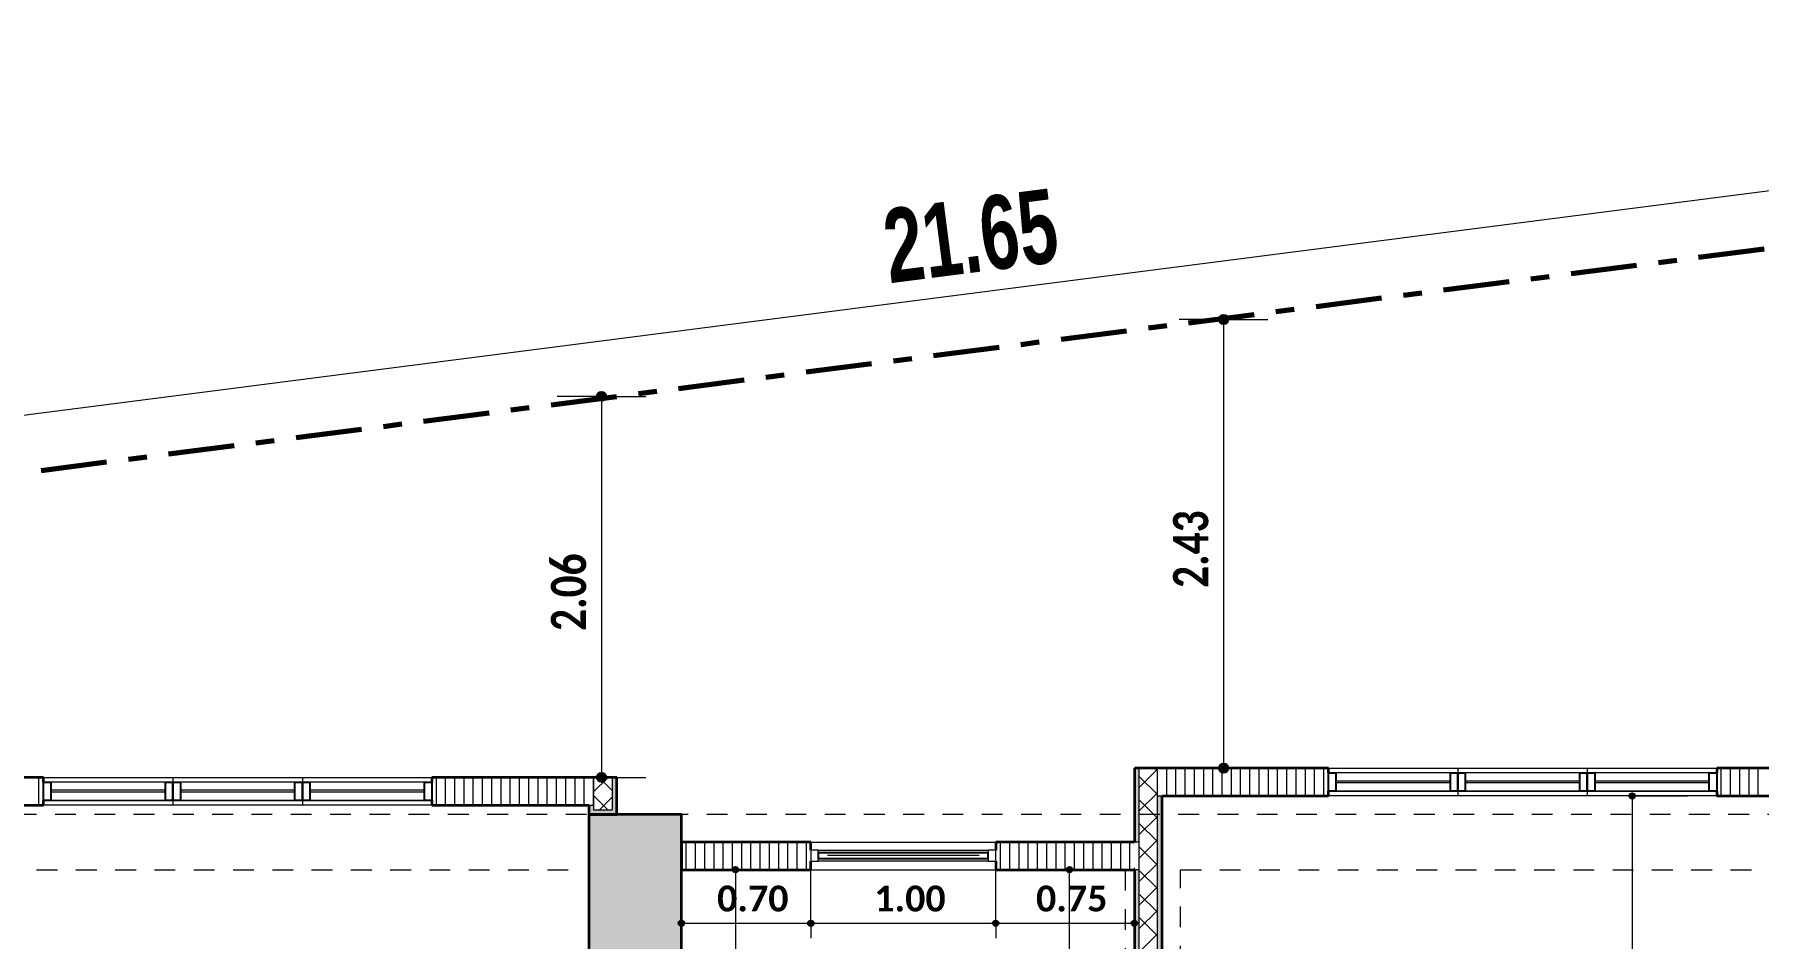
# Model space of a CAD drawing. Header units: metres. Extents: x -144 to 1000, y -717 to 29.
# Drawn here: x 600.99 to 610.31, y -549.05 to -544.15 of the extents above; entities that cross this region are included whole.
import ezdxf

# ---------------------------------------------------------------- set-up
doc = ezdxf.new("R2010")
doc.units = ezdxf.units.M
doc.linetypes.add('basculante modificado', pattern=[0.18, 0.1125, -0.0675])
doc.linetypes.add('Dash Dot 3_16_', pattern=[0.595313, 0.357187, -0.119063, 0, -0.119063])
doc.layers.get('0').update_dxf_attribs({"color": 1})
for name, color, linetype, lineweight in [('A-ANNO-DIMS', 1, 'Continuous', 9), ('A-DETL', 1, 'Continuous', 9), ('A-DETL-GENF', 1, 'Continuous', 9), ('A-GLAZ', 1, 'Continuous', 9), ('A-WALL', 4, 'Continuous', 9), ('S-COLS', 7, 'Continuous', 9), ('S-STRS', 1, 'Continuous', 9)]:
    doc.layers.add(name, color=color, linetype=linetype, lineweight=lineweight)
doc.layers.add('A-WALL-PATT', color=7, linetype='Continuous', lineweight=35, true_color=0x9c9c9c)
doc.styles.add('Britannic Bold_B_1', font='', dxfattribs={"width": 0.7, "height": 0.4})
doc.styles.add('Calibri_B_5', font='calibrib.ttf', dxfattribs={"height": 0.66})
doc.styles.add('Calibri_B_7', font='calibrib.ttf', dxfattribs={"width": 0.8, "height": 0.18})
doc.styles.get('Britannic Bold_B_1').set_extended_font_data('Britannic Bold', bold=True)

# ---------------------------------------------------------------- blocks, each defined once
blk = doc.blocks.new('P')
at = {"layer": 'A-ANNO-DIMS', "lineweight": 25, "true_color": 0x0000ff}
h = blk.add_hatch(color=5, dxfattribs=at)
edge = h.paths.add_edge_path()
edge.add_arc((602.995, -482.6906), 0.025, 0, 360)
h = blk.add_hatch(color=5, dxfattribs=at)
edge = h.paths.add_edge_path()
edge.add_arc((599.6302, -483.1066), 0.025, 0, 360)
h = blk.add_hatch(color=5, dxfattribs=at)
edge = h.paths.add_edge_path()
edge.add_arc((602.995, -485.119), 0.025, 0, 360)
h = blk.add_hatch(color=5, dxfattribs=at)
edge = h.paths.add_edge_path()
edge.add_arc((599.6302, -485.1688), 0.025, 0, 360)
at = {"layer": 'A-ANNO-DIMS', "lineweight": 25}
h = blk.add_hatch(color=256, dxfattribs=at)
edge = h.paths.add_edge_path()
edge.add_arc((605.2051, -485.269), 0.015, 0, 360)
h = blk.add_hatch(color=256, dxfattribs=at)
edge = h.paths.add_edge_path()
edge.add_arc((600.3555, -485.6684), 0.015, 0, 360)
h = blk.add_hatch(color=256, dxfattribs=at)
edge = h.paths.add_edge_path()
edge.add_arc((602.1614, -485.6684), 0.015, 0, 360)
h = blk.add_hatch(color=256, dxfattribs=at)
edge = h.paths.add_edge_path()
edge.add_arc((600.0622, -485.9584), 0.015, 0, 360)
h = blk.add_hatch(color=256, dxfattribs=at)
edge = h.paths.add_edge_path()
edge.add_arc((600.7622, -485.9584), 0.015, 0, 360)
h = blk.add_hatch(color=256, dxfattribs=at)
edge = h.paths.add_edge_path()
edge.add_arc((600.7622, -485.9584), 0.015, 0, 360)
h = blk.add_hatch(color=256, dxfattribs=at)
edge = h.paths.add_edge_path()
edge.add_arc((601.7622, -485.9584), 0.015, 0, 360)
h = blk.add_hatch(color=256, dxfattribs=at)
edge = h.paths.add_edge_path()
edge.add_arc((601.7622, -485.9584), 0.015, 0, 360)
h = blk.add_hatch(color=256, dxfattribs=at)
edge = h.paths.add_edge_path()
edge.add_arc((602.5122, -485.9584), 0.015, 0, 360)
at = {"layer": 'A-WALL-PATT', "lineweight": 5, "true_color": 0x747474}
blk.add_hatch(color=8, dxfattribs=at).paths.add_polyline_path([(599.7122, -485.3688), (599.7122, -485.1688), (599.6872, -485.1688), (599.6872, -485.3688)])
h = blk.add_hatch(color=8, dxfattribs=at)
h.paths.add_polyline_path([(602.5122, -492.7188), (602.5372, -492.7188), (602.5372, -490.7688), (602.5122, -490.7688), (602.5122, -492.6438)])
h.paths.add_polyline_path([(602.5122, -490.6188), (602.5372, -490.6188), (602.5372, -485.6688), (602.5122, -485.6688), (602.5122, -490.4938)])
h.paths.add_polyline_path([(602.5122, -485.5188), (602.5372, -485.5188), (602.5372, -485.119), (602.5122, -485.119), (602.5122, -485.3688)])
at = {"layer": 'A-WALL-PATT', "true_color": 0x747474}
h = blk.add_hatch(color=8, dxfattribs=at)
h.paths.add_polyline_path([(602.6622, -492.7188), (602.6622, -491.2688), (602.6372, -491.2688), (602.6372, -492.7188)])
h.paths.add_polyline_path([(602.6372, -491.1188), (602.6622, -491.1188), (602.6622, -488.8188), (602.6372, -488.8188), (602.6372, -490.9987)])
h.paths.add_polyline_path([(602.6455, -488.6688), (602.6622, -488.6688), (602.6622, -485.269), (602.6372, -485.269), (602.6372, -488.6688)])
blk.add_hatch(color=8, dxfattribs=at).paths.add_polyline_path([(599.5872, -485.3688), (599.6872, -485.3688), (599.6872, -485.3438), (599.5872, -485.3438), (599.5872, -485.3188), (599.5622, -485.3188), (599.5622, -485.3688)])
at = {"layer": 'S-COLS', "true_color": 0x5b5b5b}
h = blk.add_hatch(color=251, dxfattribs=at)
h.paths.add_polyline_path([(591.8622, -505.1188), (592.3622, -505.1188), (592.3622, -504.2188), (591.8622, -504.2188), (591.8622, -504.9427)])
h.paths.add_polyline_path([(610.1601, -505.1188), (610.162, -505.1188), (610.162, -504.2188), (609.662, -504.2188), (609.662, -505.1188), (610.0712, -505.1188)])
h.paths.add_polyline_path([(600.0622, -505.1187), (600.0622, -504.2187), (599.5622, -504.2187), (599.5622, -505.1187)])
h.paths.add_polyline_path([(595.762, -497.4187), (597.7621, -497.4187), (597.7618, -496.9188), (596.062, -496.9188), (596.062, -494.7688), (597.7623, -494.7688), (597.7618, -494.2688), (595.762, -494.2688), (595.762, -497.3959)])
h.paths.add_polyline_path([(592.1348, -497.4187), (592.3621, -497.4187), (592.3621, -496.7188), (591.8621, -496.7188), (591.8621, -497.4187), (591.9232, -497.4187)])
h.paths.add_polyline_path([(600.0621, -497.4187), (600.0621, -496.5187), (599.5621, -496.5187), (599.5621, -497.4187)])
h.paths.add_polyline_path([(605.9709, -497.4187), (606.3623, -497.4187), (606.3623, -494.2687), (605.8623, -494.2687), (605.8623, -497.4187)])
h.paths.add_polyline_path([(609.7623, -497.4187), (610.1623, -497.4187), (610.1623, -496.7188), (609.7623, -496.7188), (609.7623, -496.9461)])
h.paths.add_polyline_path([(599.5623, -495.1688), (600.0623, -495.1688), (600.0623, -494.2688), (599.5623, -494.2688), (599.5623, -495.1468)])
h.paths.add_polyline_path([(592.137, -494.9688), (592.362, -494.9688), (592.362, -494.2677), (591.862, -494.2688), (591.862, -494.9688), (591.8813, -494.9688)])
h.paths.add_polyline_path([(609.8433, -494.9688), (610.1623, -494.9688), (610.1623, -494.2677), (609.7623, -494.2677), (609.7623, -494.9688)])
h.paths.add_polyline_path([(599.6372, -486.2688), (600.0622, -486.2688), (600.0622, -485.3688), (599.5622, -485.3688), (599.5622, -486.2688)])
h.paths.add_polyline_path([(609.9851, -486.2688), (610.1622, -486.2688), (610.1622, -485.3688), (609.6622, -485.3688), (609.6622, -486.2688), (609.9268, -486.2688)])
h.paths.add_polyline_path([(592.4922, -485.6688), (592.9622, -485.6688), (592.9622, -485.1688), (592.0622, -485.1688), (592.0622, -485.6688), (592.4872, -485.6688)])
at = {"layer": 'A-ANNO-DIMS', "color": 5, "true_color": 0x0000ff}
for p, q in [((591.0425, -483.9117), (612.5179, -481.1479)), ((602.995, -482.6906), (602.755, -482.6906)), ((602.995, -482.6906), (602.995, -485.119)), ((602.995, -482.6906), (603.235, -482.6906)), ((599.6302, -483.1066), (599.3902, -483.1066)), ((599.6302, -483.1066), (599.6302, -485.1688)), ((599.6302, -483.1066), (599.8702, -483.1066)), ((599.6302, -485.1688), (599.3902, -485.1688)), ((599.6302, -485.1688), (599.8702, -485.1688)), ((602.995, -485.119), (602.755, -485.119)), ((602.995, -485.119), (603.235, -485.119))]:
    blk.add_line(p, q, dxfattribs=at)
at = {"layer": 'A-ANNO-DIMS'}
for p, q in [((605.2051, -485.269), (605.1251, -485.269)), ((605.2051, -485.269), (605.2051, -488.6688)), ((605.2051, -485.269), (605.5051, -485.269)), ((600.0622, -485.9584), (600.0622, -485.6584)), ((600.7622, -485.9584), (600.7622, -485.6584)), ((600.7622, -485.9584), (600.7622, -485.6584)), ((601.7622, -485.9584), (601.7622, -485.6584)), ((601.7622, -485.9584), (601.7622, -485.6584)), ((602.5122, -485.9584), (602.5122, -485.6584)), ((600.3555, -485.6684), (600.2755, -485.6684)), ((600.3555, -485.6684), (600.3555, -486.8684)), ((600.3555, -485.6684), (600.6555, -485.6684)), ((602.1614, -485.6684), (601.8614, -485.6684)), ((602.1614, -490.6188), (602.1614, -485.6684)), ((602.1614, -485.6684), (602.2414, -485.6684)), ((600.0622, -485.9584), (600.7622, -485.9584)), ((600.0622, -485.9584), (600.0622, -486.0384)), ((600.7622, -485.9584), (600.7622, -486.0384)), ((600.7622, -485.9584), (601.7622, -485.9584)), ((600.7622, -485.9584), (600.7622, -486.0384)), ((601.7622, -485.9584), (601.7622, -486.0384)), ((601.7622, -485.9584), (602.5122, -485.9584)), ((601.7622, -485.9584), (601.7622, -486.0384)), ((602.5122, -485.9584), (602.5122, -486.0384))]:
    blk.add_line(p, q, dxfattribs=at)
at = {"layer": 'A-ANNO-DIMS', "color": 5, "lineweight": 25, "true_color": 0x0000ff}
for centre in [(602.995, -482.6906), (599.6302, -483.1066), (602.995, -485.119), (599.6302, -485.1688)]:
    blk.add_circle(centre, 0.025, dxfattribs=at)
at = {"layer": 'A-ANNO-DIMS', "lineweight": 25}
for centre in [(605.2051, -485.269), (600.3555, -485.6684), (602.1614, -485.6684), (600.0622, -485.9584), (600.7622, -485.9584), (600.7622, -485.9584), (601.7622, -485.9584), (601.7622, -485.9584), (602.5122, -485.9584)]:
    blk.add_circle(centre, 0.015, dxfattribs=at)
at = {"layer": 'A-DETL', "color": 7, "linetype": 'Dash Dot 3_16_', "lineweight": 70}
blk.add_line((591.0818, -484.2172), (612.5573, -481.4535), dxfattribs=at)
at = {"layer": 'A-DETL', "color": 253, "true_color": 0xb6b6b6}
for p, q in [((602.9441, -482.6906), (602.8441, -482.6906)), ((599.7122, -483.1066), (599.6122, -483.1066))]:
    blk.add_line(p, q, dxfattribs=at)
at = {"layer": 'A-DETL', "color": 7, "linetype": 'basculante modificado'}
for p, q in [((599.5495, -485.3688), (592.9622, -485.3688)), ((609.6622, -485.3688), (600.0622, -485.3688)), ((592.9622, -485.6688), (599.5495, -485.6688)), ((600.0622, -485.6688), (602.4621, -485.6688)), ((602.4621, -485.6688), (602.4621, -490.4688)), ((602.7621, -494.2677), (602.7621, -485.6688)), ((602.7621, -485.6688), (609.6622, -485.6688))]:
    blk.add_line(p, q, dxfattribs=at)
at = {"layer": 'A-DETL-GENF', "lineweight": 25}
for p, q in [((596.6122, -485.1938), (596.6522, -485.1938)), ((596.6122, -485.2938), (596.6122, -485.1938)), ((596.6522, -485.1938), (596.6522, -485.2938)), ((597.2722, -485.1938), (597.3122, -485.1938)), ((597.2722, -485.2938), (597.2722, -485.1938)), ((597.3122, -485.1938), (597.3522, -485.1938)), ((597.3122, -485.2938), (597.3122, -485.1938)), ((597.3122, -485.1938), (597.3122, -485.2938)), ((597.3522, -485.1938), (597.3522, -485.2938)), ((597.9722, -485.1938), (598.0122, -485.1938)), ((597.9722, -485.2938), (597.9722, -485.1938)), ((598.0122, -485.1938), (598.0122, -485.2938)), ((598.0122, -485.1938), (598.0522, -485.1938)), ((598.0122, -485.2938), (598.0122, -485.1938)), ((598.0522, -485.1938), (598.0522, -485.2938)), ((598.6722, -485.1938), (598.7122, -485.1938)), ((598.6722, -485.2938), (598.6722, -485.1938)), ((598.7122, -485.1938), (598.7122, -485.2938)), ((603.5622, -485.144), (603.6022, -485.144)), ((603.5622, -485.244), (603.5622, -485.144)), ((603.6022, -485.144), (603.6022, -485.244)), ((604.2222, -485.144), (604.2622, -485.144)), ((604.2222, -485.244), (604.2222, -485.144)), ((604.2622, -485.144), (604.3022, -485.144)), ((604.2622, -485.244), (604.2622, -485.144)), ((604.2622, -485.144), (604.2622, -485.244)), ((604.3022, -485.144), (604.3022, -485.244)), ((604.9222, -485.144), (604.9622, -485.144)), ((604.9222, -485.244), (604.9222, -485.144)), ((604.9622, -485.144), (604.9622, -485.244)), ((604.9622, -485.144), (605.0022, -485.144)), ((604.9622, -485.244), (604.9622, -485.144)), ((605.0022, -485.144), (605.0022, -485.244)), ((605.6222, -485.144), (605.6622, -485.144)), ((605.6222, -485.244), (605.6222, -485.144)), ((605.6622, -485.144), (605.6622, -485.244)), ((603.6022, -485.244), (603.5622, -485.244)), ((604.2622, -485.244), (604.2222, -485.244)), ((604.3022, -485.244), (604.2622, -485.244)), ((604.9622, -485.244), (604.9222, -485.244)), ((605.0022, -485.244), (604.9622, -485.244)), ((605.6622, -485.244), (605.6222, -485.244)), ((596.6522, -485.2938), (596.6122, -485.2938)), ((597.3122, -485.2938), (597.2722, -485.2938)), ((597.3522, -485.2938), (597.3122, -485.2938)), ((598.0122, -485.2938), (597.9722, -485.2938)), ((598.0522, -485.2938), (598.0122, -485.2938)), ((598.7122, -485.2938), (598.6722, -485.2938))]:
    blk.add_line(p, q, dxfattribs=at)
at = {"layer": 'A-DETL-GENF'}
for p, q in [((597.2722, -485.1938), (596.6522, -485.1938)), ((597.9722, -485.1938), (597.3522, -485.1938)), ((598.6722, -485.1938), (598.0522, -485.1938)), ((604.2222, -485.144), (603.6022, -485.144)), ((604.2222, -485.189), (603.6022, -485.189)), ((604.9222, -485.144), (604.3022, -485.144)), ((604.9222, -485.189), (604.3022, -485.189)), ((605.6222, -485.144), (605.0022, -485.144)), ((605.6222, -485.189), (605.0022, -485.189)), ((597.2722, -485.2388), (596.6522, -485.2388)), ((597.2722, -485.2488), (596.6522, -485.2488)), ((597.9722, -485.2388), (597.3522, -485.2388)), ((597.9722, -485.2488), (597.3522, -485.2488)), ((598.6722, -485.2388), (598.0522, -485.2388)), ((598.6722, -485.2488), (598.0522, -485.2488)), ((604.2222, -485.199), (603.6022, -485.199)), ((604.2222, -485.244), (603.6022, -485.244)), ((604.9222, -485.199), (604.3022, -485.199)), ((604.9222, -485.244), (604.3022, -485.244)), ((605.6222, -485.199), (605.0022, -485.199)), ((605.6222, -485.244), (605.0022, -485.244)), ((597.2722, -485.2938), (596.6522, -485.2938)), ((597.9722, -485.2938), (597.3522, -485.2938)), ((598.6722, -485.2938), (598.0522, -485.2938))]:
    blk.add_line(p, q, dxfattribs=at)
at = {"layer": 'A-GLAZ'}
for p, q in [((596.6122, -485.2938), (596.6122, -485.1938)), ((597.3122, -485.1938), (596.6122, -485.1938)), ((597.3122, -485.1688), (597.3122, -485.3188)), ((597.3122, -485.2938), (597.3122, -485.1938)), ((598.0122, -485.1938), (597.3122, -485.1938)), ((597.3122, -485.2938), (597.3122, -485.1938)), ((598.0122, -485.1688), (598.0122, -485.3188)), ((598.0122, -485.2938), (598.0122, -485.1938)), ((598.0122, -485.2938), (598.0122, -485.1938)), ((598.7122, -485.1938), (598.0122, -485.1938)), ((598.7122, -485.2938), (598.7122, -485.1938)), ((603.5622, -485.244), (603.5622, -485.144)), ((604.2622, -485.144), (603.5622, -485.144)), ((604.2622, -485.119), (604.2622, -485.269)), ((604.2622, -485.244), (604.2622, -485.144)), ((604.9622, -485.144), (604.2622, -485.144)), ((604.2622, -485.244), (604.2622, -485.144)), ((604.9622, -485.119), (604.9622, -485.269)), ((604.9622, -485.244), (604.9622, -485.144)), ((604.9622, -485.244), (604.9622, -485.144)), ((605.6622, -485.144), (604.9622, -485.144)), ((605.6622, -485.244), (605.6622, -485.144)), ((603.5622, -485.244), (604.2622, -485.244)), ((604.2622, -485.244), (604.9622, -485.244)), ((604.9622, -485.244), (605.6622, -485.244)), ((596.6122, -485.2938), (597.3122, -485.2938)), ((597.3122, -485.2938), (598.0122, -485.2938)), ((598.0122, -485.2938), (598.7122, -485.2938)), ((600.8022, -485.562), (601.7222, -485.562)), ((601.7222, -485.622), (600.8022, -485.622)), ((601.6722, -485.592), (600.8522, -485.592))]:
    blk.add_line(p, q, dxfattribs=at)
at = {"layer": 'A-GLAZ', "lineweight": 15}
for p, q in [((600.8022, -485.562), (600.7622, -485.562)), ((600.7622, -485.562), (600.7622, -485.622)), ((600.8022, -485.622), (600.8022, -485.562)), ((601.7622, -485.562), (601.7222, -485.562)), ((601.7222, -485.562), (601.7222, -485.622)), ((601.7622, -485.622), (601.7622, -485.562)), ((600.7622, -485.622), (600.8022, -485.622)), ((601.7222, -485.622), (601.7622, -485.622))]:
    blk.add_line(p, q, dxfattribs=at)
at = {"layer": 'A-GLAZ', "lineweight": 25}
for p, q in [((601.7222, -485.577), (600.8022, -485.577)), ((600.8022, -485.577), (600.8022, -485.607)), ((600.8022, -485.607), (601.7222, -485.607)), ((601.7222, -485.607), (601.7222, -485.577))]:
    blk.add_line(p, q, dxfattribs=at)
at = {"layer": 'A-WALL', "lineweight": 35}
for p, q in [((596.6122, -485.1688), (595.6122, -485.1688)), ((596.6122, -485.1938), (596.6122, -485.1688)), ((599.7122, -485.1688), (598.7122, -485.1688)), ((598.7122, -485.1688), (598.7122, -485.1938)), ((599.7122, -485.3688), (599.7122, -485.1688)), ((602.5122, -485.119), (602.5122, -485.5188)), ((603.5622, -485.119), (602.5122, -485.119)), ((603.5622, -485.144), (603.5622, -485.119)), ((606.8122, -485.119), (605.6622, -485.119)), ((605.6622, -485.119), (605.6622, -485.144)), ((602.6622, -488.6688), (602.6622, -485.269)), ((602.6622, -485.269), (603.5622, -485.269)), ((603.5622, -485.269), (603.5622, -485.244)), ((605.6622, -485.244), (605.6622, -485.269)), ((605.6622, -485.269), (606.6622, -485.269)), ((595.7622, -485.3188), (596.6122, -485.3188)), ((596.6122, -485.3188), (596.6122, -485.2938)), ((598.7122, -485.2938), (598.7122, -485.3188)), ((598.7122, -485.3188), (599.5622, -485.3188)), ((599.5622, -485.3188), (599.5622, -485.3688)), ((599.5622, -485.3688), (599.7122, -485.3688)), ((600.7622, -485.5188), (600.0622, -485.5188)), ((600.0622, -485.5188), (600.0622, -485.6688)), ((600.7622, -485.562), (600.7622, -485.5188)), ((602.5122, -485.5188), (601.7622, -485.5188)), ((601.7622, -485.5188), (601.7622, -485.562)), ((600.7622, -485.6688), (600.7622, -485.622)), ((601.7622, -485.622), (601.7622, -485.6688)), ((600.0622, -485.6688), (600.7622, -485.6688)), ((601.7622, -485.6688), (602.5122, -485.6688)), ((602.5122, -485.6688), (602.5122, -486.5682))]:
    blk.add_line(p, q, dxfattribs=at)
at = {"layer": 'A-WALL'}
for p, q in [((596.6122, -485.1688), (598.7122, -485.1688)), ((599.5872, -485.1688), (599.5872, -485.3438)), ((599.6872, -485.1688), (599.6872, -485.3438)), ((602.5372, -485.119), (602.5372, -492.7438)), ((602.6372, -492.7438), (602.6372, -485.119)), ((603.5622, -485.119), (605.6622, -485.119)), ((602.6372, -485.269), (602.6622, -485.269)), ((605.6622, -485.269), (603.5622, -485.269)), ((598.7122, -485.3188), (596.6122, -485.3188)), ((599.5622, -485.3188), (599.5872, -485.3188)), ((599.5872, -485.3438), (599.6872, -485.3438)), ((600.7622, -485.5188), (601.7622, -485.5188)), ((602.5372, -485.5188), (602.5122, -485.5188)), ((602.5372, -485.6688), (602.5122, -485.6688))]:
    blk.add_line(p, q, dxfattribs=at)
at = {"layer": 'A-WALL-PATT', "color": 8, "lineweight": 5, "true_color": 0x727272}
for p, q in [((596.5868, -485.3188), (596.5868, -485.1688)), ((598.7368, -485.3188), (598.7368, -485.1688)), ((598.7868, -485.3188), (598.7868, -485.1688)), ((598.8368, -485.3188), (598.8368, -485.1688)), ((598.8868, -485.3188), (598.8868, -485.1688)), ((598.9368, -485.3188), (598.9368, -485.1688)), ((598.9868, -485.3188), (598.9868, -485.1688)), ((599.0368, -485.3188), (599.0368, -485.1688)), ((599.0868, -485.3188), (599.0868, -485.1688)), ((599.1368, -485.3188), (599.1368, -485.1688)), ((599.1868, -485.3188), (599.1868, -485.1688)), ((599.2368, -485.3188), (599.2368, -485.1688)), ((599.2868, -485.3188), (599.2868, -485.1688)), ((599.3368, -485.3188), (599.3368, -485.1688)), ((599.3868, -485.3188), (599.3868, -485.1688)), ((599.4368, -485.3188), (599.4368, -485.1688)), ((599.4868, -485.3188), (599.4868, -485.1688)), ((599.5368, -485.3188), (599.5368, -485.1688)), ((599.5868, -485.3188), (599.5868, -485.1688)), ((602.6372, -485.269), (602.6372, -485.119)), ((602.6872, -485.269), (602.6872, -485.119)), ((602.7372, -485.269), (602.7372, -485.119)), ((602.7872, -485.269), (602.7872, -485.119)), ((602.8372, -485.269), (602.8372, -485.119)), ((602.8872, -485.269), (602.8872, -485.119)), ((602.9372, -485.269), (602.9372, -485.119)), ((602.9872, -485.269), (602.9872, -485.119)), ((603.0372, -485.269), (603.0372, -485.119)), ((603.0872, -485.269), (603.0872, -485.119)), ((603.1372, -485.269), (603.1372, -485.119)), ((603.1872, -485.269), (603.1872, -485.119)), ((603.2372, -485.269), (603.2372, -485.119)), ((603.2872, -485.269), (603.2872, -485.119)), ((603.3372, -485.269), (603.3372, -485.119)), ((603.3872, -485.269), (603.3872, -485.119)), ((603.4372, -485.269), (603.4372, -485.119)), ((603.4872, -485.269), (603.4872, -485.119)), ((603.5372, -485.269), (603.5372, -485.119)), ((605.6872, -485.269), (605.6872, -485.119)), ((605.7372, -485.269), (605.7372, -485.119)), ((605.7872, -485.269), (605.7872, -485.119)), ((605.8372, -485.269), (605.8372, -485.119)), ((605.8872, -485.269), (605.8872, -485.119)), ((600.0868, -485.5188), (600.0868, -485.6688)), ((600.1368, -485.5188), (600.1368, -485.6688)), ((600.1868, -485.5188), (600.1868, -485.6688)), ((600.2368, -485.5188), (600.2368, -485.6688)), ((600.2868, -485.5188), (600.2868, -485.6688)), ((600.3368, -485.5188), (600.3368, -485.6688)), ((600.3868, -485.5188), (600.3868, -485.6688)), ((600.4368, -485.5188), (600.4368, -485.6688)), ((600.4868, -485.5188), (600.4868, -485.6688)), ((600.5368, -485.5188), (600.5368, -485.6688)), ((600.5868, -485.5188), (600.5868, -485.6688)), ((600.6368, -485.5188), (600.6368, -485.6688)), ((600.6868, -485.5188), (600.6868, -485.6688)), ((600.7368, -485.5188), (600.7368, -485.6688)), ((601.7868, -485.5188), (601.7868, -485.6688)), ((601.8368, -485.5188), (601.8368, -485.6688)), ((601.8868, -485.5188), (601.8868, -485.6688)), ((601.9368, -485.5188), (601.9368, -485.6688)), ((601.9868, -485.5188), (601.9868, -485.6688)), ((602.0368, -485.5188), (602.0368, -485.6688)), ((602.0868, -485.5188), (602.0868, -485.6688)), ((602.1368, -485.5188), (602.1368, -485.6688)), ((602.1868, -485.5188), (602.1868, -485.6688)), ((602.2368, -485.5188), (602.2368, -485.6688)), ((602.2868, -485.5188), (602.2868, -485.6688)), ((602.3368, -485.5188), (602.3368, -485.6688)), ((602.3868, -485.5188), (602.3868, -485.6688)), ((602.4368, -485.5188), (602.4368, -485.6688)), ((602.4868, -485.5188), (602.4868, -485.6688)), ((602.5368, -485.5188), (602.5368, -485.6684))]:
    blk.add_line(p, q, dxfattribs=at)
at = {"layer": 'A-WALL-PATT', "color": 1, "lineweight": 5, "true_color": 0xff0000}
for p, q in [((599.5872, -485.2477), (599.6662, -485.1688)), ((599.6872, -485.2393), (599.6167, -485.1688)), ((602.5372, -485.2252), (602.6372, -485.1252)), ((602.6372, -485.2619), (602.5372, -485.1619)), ((602.6372, -485.1346), (602.6216, -485.119)), ((599.6644, -485.3438), (599.5872, -485.2666)), ((599.6185, -485.3438), (599.6872, -485.275)), ((602.5372, -485.3524), (602.6372, -485.2524)), ((602.6372, -485.3891), (602.5372, -485.2891)), ((602.5372, -485.4797), (602.6372, -485.3797)), ((602.6372, -485.5164), (602.5372, -485.4164)), ((602.5372, -485.607), (602.6372, -485.507)), ((602.6372, -485.6437), (602.5372, -485.5437)), ((602.5372, -485.7343), (602.6372, -485.6343)), ((602.6372, -485.771), (602.5372, -485.671)), ((602.5372, -485.8616), (602.6372, -485.7616)), ((602.6372, -485.8982), (602.5372, -485.7982)), ((602.5372, -485.9888), (602.6372, -485.8888)), ((602.6372, -486.0255), (602.5372, -485.9255)), ((602.5372, -486.1161), (602.6372, -486.0161))]:
    blk.add_line(p, q, dxfattribs=at)
at = {"layer": 'S-COLS', "lineweight": 35}
for p, q in [((600.0622, -485.3688), (599.5622, -485.3688)), ((599.5622, -485.3688), (599.5622, -486.2688)), ((600.0622, -486.2688), (600.0622, -485.3688))]:
    blk.add_line(p, q, dxfattribs=at)
at = {"layer": 'S-STRS'}
blk.add_line((600.7622, -485.6684), (601.7622, -485.6684), dxfattribs=at)
at = {"layer": 'A-ANNO-DIMS', "color": 5, "true_color": 0x0000ff, "attachment_point": 1}
for s, insert, char_height, width, rotation, line_spacing_factor, style in [('21.65', (601.1365, -482.0984), 0.4, 1.400284, 7.33333, 1.000203, 'Britannic Bold_B_1'), ('2.43', (602.7216, -484.1432), 0.19, 0.572076, 90, 1.158048, 'Calibri_B_7'), ('2.06', (599.3568, -484.376), 0.19, 0.572076, 90, 1.158048, 'Calibri_B_7')]:
    blk.add_mtext(s, dxfattribs=dict(at, insert=insert, char_height=char_height, width=width, rotation=rotation, line_spacing_factor=line_spacing_factor, style=style))
at = {"layer": 'A-ANNO-DIMS', "char_height": 0.14, "width": 0.376134, "attachment_point": 1, "line_spacing_factor": 1.158048, "style": 'Calibri_B_5'}
for s, insert in [('0.70', (600.2555, -485.7543)), ('1.00', (601.1055, -485.7543)), ('0.75', (601.9805, -485.7543))]:
    blk.add_mtext(s, dxfattribs=dict(at, insert=insert))

msp = doc.modelspace()

# ---------------------------------------------------------------- block references
at = {"color": 3}
msp.add_blockref('P', (4.4238, -63.007), dxfattribs=at)

doc.saveas('drawing.dxf')
